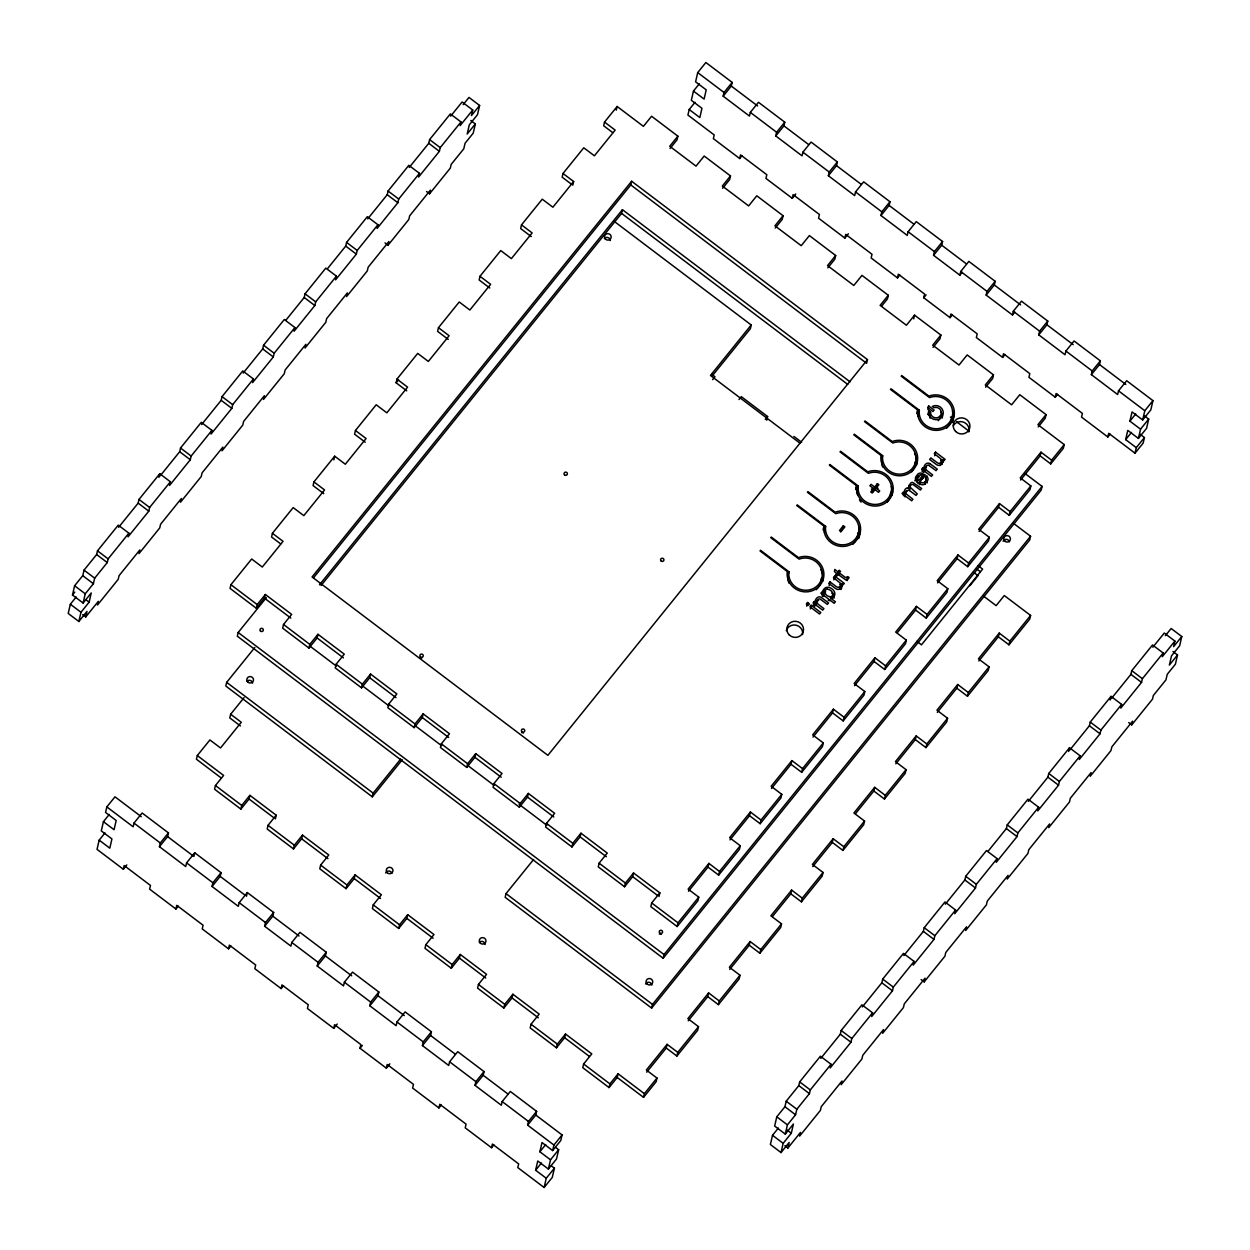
<?xml version="1.0" encoding="UTF-8"?>
<svg xmlns="http://www.w3.org/2000/svg" width="1250" height="1250" viewBox="0 0 1250 1250"><rect width="100%" height="100%" fill="white"/><g stroke="black" fill="none" stroke-linecap="round" stroke-linejoin="round"><path stroke-width="1.5" d="M833.906 598.25L833.969 597.906A4.875 4.672 13 0 0 833.672 595.781L833.359 595.078A7.562 7.266 13 0 0 831.812 593.172M76.172 597.016L70.344 604.234L68.219 613.453L78.844 621.5L86.984 611.406L85.719 616.953L82.672 614.656M78.844 621.5L80.984 612.266L89.125 602.172L91.25 592.953L83.109 603.031L72.484 595L74.609 585.766L82.75 575.672L84.031 570.141L96.641 554.531L97.484 550.844L118.25 525.141L128.875 533.172L128.031 536.859L148.781 511.156L149.641 507.469L170.391 481.766L159.766 473.734L139 499.438L138.156 503.125L118.625 527.312M83.109 603.031L85.234 593.797L93.391 583.719L94.672 578.172L107.266 562.562L108.125 558.875L128.875 533.172M158.906 477.422L159.766 473.734M170.391 481.766L169.547 485.453L190.297 459.75L191.156 456.062L211.906 430.359L201.281 422.328L180.516 448.031L179.672 451.719L160.141 475.906M104.984 832.922L99.172 840.141L97.031 849.359L123.328 869.25L126.828 864.922M109.25 814.469L103.422 821.672L101.297 830.906L111.922 838.937L109.797 848.172L99.172 840.141M141.281 816.687L114.984 796.812L106.844 806.906L105.562 812.438L116.188 820.484L114.062 829.719L103.422 821.672M211.906 430.359L211.063 434.047L231.813 408.344L232.672 404.656L253.422 378.969L242.781 370.922L222.031 396.625L221.188 400.312L201.641 424.5M123.328 869.25L124.188 865.562L150.484 885.453L149.641 889.141L175.922 909.031L178.25 906.156M175.922 909.031L176.781 905.344L203.078 925.234L202.234 928.922L228.531 948.812L229.375 945.125L255.687 965.016L254.828 968.703L281.125 988.594L281.984 984.906L308.281 1004.797L307.422 1008.484L333.719 1028.375L334.578 1024.688L360.875 1044.578L360.031 1048.266L386.328 1068.156L387.172 1064.469L413.469 1084.359L412.609 1088.047L438.922 1107.938L439.766 1104.25L466.062 1124.141L465.219 1127.828L491.516 1147.719L492.375 1144.031L518.672 1163.922L517.812 1167.609L544.125 1187.5L546.25 1178.266L535.625 1170.234L537.75 1161L548.375 1169.031L550.516 1159.812L539.875 1151.766L542.016 1142.531L552.641 1150.578L553.922 1145.031L527.625 1125.141L535.766 1115.047L536.625 1111.359L510.328 1091.469L502.172 1101.562L501.328 1105.25L475.016 1085.359L483.172 1075.266L484.031 1071.578L457.734 1051.688L449.578 1061.781L448.719 1065.469L422.422 1045.578L430.578 1035.484L431.422 1031.797L405.125 1011.906L396.984 1022L396.125 1025.688L369.828 1005.812L377.984 995.719L378.844 992.016L352.531 972.125L344.375 982.219L343.531 985.906L317.234 966.031L325.391 955.937L326.234 952.234L299.938 932.344L291.781 942.438L290.922 946.125L264.641 926.25L272.781 916.156L273.641 912.453L247.328 892.562L239.188 902.656L238.328 906.344L212.031 886.469L220.187 876.375L221.047 872.672L194.734 852.781L186.578 862.875L185.734 866.562L159.438 846.688L167.594 836.594L168.438 832.891L142.141 813L133.984 823.094L133.141 826.797L106.844 806.906M253.422 378.969L252.562 382.656L273.328 356.953L274.172 353.266L294.922 327.562L284.297 319.516L263.547 345.219L262.688 348.906L243.156 373.109M159.438 846.688L160.297 842.984L168.438 832.891M670.047 148.5L677.031 139.844L677.875 136.156L651.578 116.25L643.422 126.359L617.125 106.469L604.531 122.078L615.156 130.109L594.406 155.812L583.766 147.781L563.016 173.484L573.641 181.516L552.891 207.219L542.25 199.188L521.5 224.875L532.141 232.922L511.375 258.625L500.75 250.578L479.984 276.281L490.625 284.328L469.859 310.031L459.234 301.984L438.469 327.688L449.109 335.734L428.344 361.438L417.719 353.391L396.953 379.094L407.594 387.141L386.844 412.828L376.203 404.781L355.453 430.484L366.078 438.531L345.328 464.234L334.688 456.187L313.938 481.891L324.562 489.938L303.812 515.641L293.188 507.594L272.422 533.297L283.047 541.344L262.297 567.047L251.672 559L230.922 584.703L230.062 588.391L256.359 608.281L264.5 598.188L265.359 594.5L291.656 614.391L283.516 624.484L282.656 628.172L308.953 648.062L317.109 637.969L317.953 634.281L344.266 654.172L336.109 664.266L335.266 667.953L361.547 687.844L369.703 677.75L370.547 674.062L396.859 693.953L388.703 704.047L387.859 707.734L414.156 727.625L422.297 717.531L423.156 713.844L449.453 733.734L441.312 743.828L440.453 747.516L466.75 767.406L474.891 757.312L475.75 753.625L502.047 773.516L493.906 783.609L493.062 787.297L519.344 807.188L527.5 797.094L528.344 793.406L554.656 813.297L546.5 823.391L545.656 827.078L571.953 846.969L580.094 836.875L580.953 833.188L607.25 853.078L599.109 863.172L598.25 866.859L624.547 886.75L632.688 876.656L633.547 872.969L659.844 892.859L658.984 896.547M294.922 327.562L294.078 331.25L314.828 305.547L315.688 301.859L336.438 276.156L325.812 268.109L305.062 293.812L304.203 297.5L285.891 320.188M244.094 697.594L230.656 714.234L241.281 722.266L220.531 747.969L209.906 739.938L197.297 755.547L196.438 759.234L221.188 777.953M254.813 647.5L226.672 682.359L225.828 686.047L372.297 796.828L402.281 759.719M266.328 597.656L238.188 632.5L237.328 636.188L663.156 958.25L1041.219 490.109L1042.078 486.406L1024.984 473.484M194.734 852.781L193.891 856.469L167.594 836.594M230.656 714.234L229.797 717.922L240.438 725.969M272.422 533.297L271.562 537L280.688 543.891M197.297 755.547L223.594 775.438L215.438 785.531L214.578 789.219L240.891 809.109L249.047 799.016L249.891 795.328L276.188 815.203L275.328 818.906M256.359 608.281L257.203 604.594L265.359 594.5M336.438 276.156L335.594 279.844L356.344 254.141L357.203 250.453L377.953 224.75L367.328 216.703L346.578 242.406L345.719 246.094L327.406 268.781M212.031 886.469L212.891 882.766L221.047 872.672M313.938 481.891L313.078 485.594L323.719 493.625M240.891 809.109L241.734 805.422L249.891 795.328M377.953 224.75L377.109 228.437L397.859 202.734L398.703 199.047L419.469 173.344L408.844 165.312L388.078 191.016L387.234 194.703L367.703 218.891M333.844 459.891L334.688 456.187M385.016 242.906L388.047 245.203L388.906 241.516L368.156 267.203L367.297 270.906L346.547 296.609L347.391 292.906L326.641 318.609L325.781 322.312L305.031 348.016L305.891 344.312L285.125 370.016L284.281 373.719L263.516 399.422L264.375 395.719L243.609 421.422L242.766 425.125L222.016 450.812L222.859 447.125L202.109 472.828L201.25 476.516L180.5 502.219L181.344 498.531L160.594 524.234L159.734 527.922L138.984 553.625L139.828 549.938L119.078 575.641L118.219 579.328L97.469 605.031L98.312 601.344L85.719 616.953M246.484 896.25L247.328 892.562M355.453 430.484L354.594 434.188L365.234 442.219M276.188 815.203L268.031 825.313L267.188 829L293.484 848.891L301.641 838.797L302.484 835.109L328.781 854.984L320.641 865.094L319.781 868.781L346.078 888.672L354.234 878.578L355.094 874.891L381.391 894.766L373.234 904.875L372.375 908.562L398.688 928.453L406.844 918.359L407.688 914.672L433.984 934.547L425.828 944.656L424.984 948.344L451.281 968.234L459.438 958.141L460.281 954.453L486.578 974.328L478.422 984.438L477.578 988.125L503.875 1008.016L512.031 997.922L512.891 994.234L539.188 1014.109L531.031 1024.219L530.172 1027.906L556.484 1047.797L564.625 1037.703L565.484 1034.016L591.781 1053.891L583.625 1063.984L582.766 1067.688L609.062 1087.578L617.219 1077.469L618.078 1073.781L644.375 1093.672L643.531 1097.375L617.219 1077.469M308.953 648.062L309.812 644.375L317.953 634.281M419.469 173.344L418.609 177.031L439.375 151.328L440.219 147.641L460.984 121.938L450.359 113.906L429.594 139.609L428.75 143.297L409.203 167.484M426.531 191.5L429.562 193.797L430.422 190.109L409.656 215.812L408.812 219.5L388.047 245.203M264.641 926.25L265.484 922.547L273.641 912.453M406.734 390.828L396.109 382.781L396.953 379.094M460.984 121.938L460.125 125.625L472.734 110.031L462.109 101.984L450.641 116.172M293.484 848.891L294.344 845.203L302.484 835.109M472.734 110.031L471.453 115.562L479.609 105.469L468.984 97.422L463.156 104.641M470.797 120.484L475.344 123.937L473.219 133.156L465.062 143.266L463.781 148.797L451.172 164.406L450.328 168.094L429.562 193.797M479.609 105.469L477.469 114.703L469.328 124.797L467.188 134.031L475.344 123.937M438.469 327.688L437.625 331.375L448.25 339.422M361.547 687.844L362.406 684.156L370.547 674.062M317.234 966.031L318.078 962.328L326.234 952.234M479.984 276.281L479.141 279.969L489.766 288.016M346.078 888.672L346.938 884.984L355.094 874.891M372.297 796.828L373.156 793.141L400.734 759M521.5 224.875L520.656 228.562L531.281 236.609M414.156 727.625L415 723.938L423.156 713.844M369.828 1005.812L370.688 1002.109L378.844 992.016M563.016 173.484L562.156 177.172L571.266 184.062M398.688 928.453L399.531 924.766L407.688 914.672M572.781 185.203L573.641 181.516M604.531 122.078L603.672 125.766L612.781 132.656M616.281 110.156L617.125 106.469M466.75 767.406L467.609 763.719L475.75 753.625M422.422 1045.578L423.266 1041.891L431.422 1031.797M321.078 585.484L621.594 213.375L622.438 209.687L850.109 381.875M630.781 184.938L631.641 181.25L867.469 359.609L866.609 363.312L630.781 184.938L313.656 577.625M451.281 968.234L452.141 964.547L460.281 954.453M519.344 807.188L520.203 803.5L528.344 793.406M533.594 859.484L506.016 893.625L505.172 897.312L651.641 1008.094L1029.719 539.953L1030.562 536.266L1013.609 523.438M695.016 102.312L689.203 109.516L687.922 115.062L714.219 134.953L713.359 138.641L739.672 158.531L742 155.641M699.281 83.844L693.453 91.062L691.328 100.297L701.953 108.328L699.828 117.562L689.203 109.516M962.187 272.312L959.859 275.188L933.562 255.297L941.703 245.203L942.562 241.516L916.266 221.625L908.109 231.719L907.266 235.406L880.953 215.516L889.109 205.422L889.969 201.734L863.672 181.844L855.516 191.938L854.672 195.625L828.359 175.734L836.516 165.641L837.359 161.953L811.078 142.062L802.922 152.156L802.063 155.844L775.766 135.953L783.922 125.859L784.766 122.172L758.469 102.281L750.312 112.375L749.469 116.062L723.156 96.172L731.312 86.078L732.172 82.391L705.875 62.5L697.719 72.594L695.594 81.828L706.219 89.859L704.094 99.094L693.453 91.062M475.016 1085.359L475.875 1081.672L484.031 1071.578M503.875 1008.016L504.734 1004.328L512.891 994.234M723.156 96.172L724.016 92.484L732.172 82.391M571.953 846.969L572.797 843.281L580.953 833.188M677.875 136.156L669.734 146.25L696.016 166.141L704.172 156.031L730.484 175.938L729.625 179.625L722.641 188.281M739.672 158.531L740.516 154.844L766.812 174.719L765.953 178.422L792.266 198.312L795.75 193.984M527.625 1125.141L528.469 1121.453L536.625 1111.359M556.484 1047.797L557.328 1044.109L565.484 1034.016M775.766 135.953L776.609 132.266L784.766 122.172M551.359 1165.875L554.406 1168.172L552.266 1177.406L544.125 1187.5M555.625 1147.422L558.656 1149.719L556.531 1158.938L548.375 1169.031M535.766 1115.047L562.078 1134.938L560.797 1140.484L552.641 1150.578M614 221.203L751.219 324.984L750.375 328.688L712 376.188M624.547 886.75L625.406 883.062L633.547 872.969M730.484 175.938L722.328 186.031L748.625 205.906L756.781 195.812L783.078 215.719L782.219 219.406L775.234 228.062M792.266 198.312L793.109 194.625L819.406 214.5L818.562 218.203L844.859 238.094L848.359 233.766M609.062 1087.578L609.922 1083.875L618.078 1073.781M659.844 892.859L651.688 902.938L650.844 906.641L677.141 926.531L697.891 900.828L698.75 897.141L688.125 889.109L708.875 863.406L719.5 871.438L718.656 875.125L708.016 867.094L708.875 863.406M766.75 420.234L767.594 416.531L741.312 396.656L738.984 399.531M828.359 175.734L829.219 172.047L837.359 161.953M651.641 1008.094L652.5 1004.406L1030.562 536.266M663.156 958.25L664.016 954.562L1042.078 486.406M677.141 926.531L678 922.828L698.75 897.141M783.078 215.719L774.922 225.813L801.219 245.688L809.375 235.594L835.672 255.5L834.828 259.188L827.828 267.844M844.859 238.094L845.719 234.406L872.016 254.281L871.156 257.984L897.453 277.875L899.781 274.984M667.109 1044.328L666.25 1048.016L676.891 1056.062L677.734 1052.359L667.109 1044.328L646.344 1070.031L656.984 1078.062L656.125 1081.766L643.531 1097.375M788.906 571.75A16.781 16.094 13 0 0 806.234 590.266A16.781 16.094 13 0 0 821.859 570.938A16.781 16.094 13 0 0 799.094 559.125L770.75 537.688L771.25 537.047L798.453 557.625A18.453 17.703 13 0 1 823.484 570.609A18.453 17.703 13 0 1 806.312 591.875A18.453 17.703 13 0 1 787.25 571.516L760.047 550.938L760.547 550.297L788.906 571.75L788.047 575.438A16.781 16.094 13 0 0 788.953 583.156M880.953 215.516L881.812 211.828L889.969 201.734M708.625 992.922L707.766 996.609L718.406 1004.656L719.25 1000.953L708.625 992.922L687.859 1018.625L698.5 1026.656L697.641 1030.359L676.891 1056.062M750.391 812L749.531 815.688L760.172 823.719L761.016 820.031L750.391 812L729.625 837.703L740.266 845.734L739.406 849.422L718.656 875.125M823.078 529.781L823.938 526.078L796.734 505.516L797.234 504.875L825.594 526.328A16.781 16.094 13 0 0 842.922 544.844A16.781 16.094 13 0 0 858.547 525.5A16.781 16.094 13 0 0 835.781 513.703L807.422 492.266L807.938 491.625L835.141 512.203A18.453 17.703 13 0 1 860.172 525.188A18.453 17.703 13 0 1 843 546.453A18.453 17.703 13 0 1 823.938 526.078M806.719 606.219L807.578 602.516L809.422 603.906L808.188 605.438L806.344 604.047L807.578 602.516M825.594 526.328L824.734 530.016A16.781 16.094 13 0 0 824.594 532.516M810.328 608.938L811.172 605.25L820.781 612.5L819.547 614.031L809.953 606.766L811.172 605.25M813.328 605.203L814.188 601.516L815.547 602.547L814.688 606.234M835.672 255.5L827.531 265.594L853.813 285.469L861.969 275.375L888.281 295.266L887.422 298.969L881.594 306.172M822.5 596.469L823.344 592.781A4.656 4.469 13 0 1 823.125 590.828M897.453 277.875L898.312 274.188L924.609 294.062L923.75 297.766L950.062 317.656L952.391 314.766M829.172 585.594L830.016 581.906L835.344 585.922A28.156 27 13 0 0 836.188 586.547L837.312 587.203A2.188 2.109 13 0 0 839.484 586.844L839.641 586.719A3.359 3.219 13 0 0 840.609 584.609A2.688 2.578 13 0 0 840.156 583L833.453 577.656L834.688 576.125L844.297 583.391L843.188 584.766L841.766 583.688L841.156 589A4.172 4 13 0 1 841.094 589.516M843.359 525.75L839.5 530.531L841.016 531.688L844.891 526.891L843.359 525.75L840.578 531.828M750.125 941.516L749.281 945.219L759.906 953.25L760.766 949.562L750.125 941.516L729.375 967.219L740 975.266L739.156 978.953L718.406 1004.656M791.906 760.594L791.047 764.281L801.688 772.312L802.531 768.625L791.906 760.594L771.141 786.297L781.781 794.328L780.922 798.016L760.172 823.719M833.828 579.828L834.688 576.125M835.063 578.297L836.844 573.469L834.469 571.688L834.734 569.422L838.062 571.953L837.219 575.641L835.547 574.375M855.688 489.391L856.547 485.703L829.344 465.125L829.844 464.5L858.203 485.938A16.781 16.094 13 0 0 875.531 504.453A16.781 16.094 13 0 0 891.156 485.125A16.781 16.094 13 0 0 868.391 473.328L840.031 451.875L840.547 451.25L867.75 471.828A18.453 17.703 13 0 1 892.781 484.812A18.453 17.703 13 0 1 875.609 506.078A18.453 17.703 13 0 1 856.547 485.703M858.203 485.938L857.344 489.641A16.781 16.094 13 0 0 857.5 494.75M837.219 575.641L839.297 570.422L840.578 571.391L839.344 572.922L844.969 577.172A9.594 9.203 13 0 0 845.438 577.5L846.734 577.609M838.109 574.438L845.734 579.891A2.016 1.938 13 0 0 846.828 579.859A2.109 2.016 13 0 0 847.312 579.656L847.969 579.109A7.156 6.875 13 0 0 849.078 577.469L847.484 576.625L847.234 580.641M872.641 492.203L873.5 488.516L869.891 485.781L871.062 484.344L874.672 487.063L873.812 490.766L871.406 488.938M913.719 318.859L914.563 315.156L940.875 335.047L940.016 338.75L933.031 347.406M882.656 455.656A16.781 16.094 13 0 0 900 474.172A16.781 16.094 13 0 0 915.609 454.844A16.781 16.094 13 0 0 892.844 443.031L864.5 421.594L865 420.969L892.203 441.531A18.453 17.703 13 0 1 917.234 454.516A18.453 17.703 13 0 1 900.062 475.781A18.453 17.703 13 0 1 881 455.422L853.797 434.844L854.312 434.219L882.656 455.656L881.812 459.344A16.781 16.094 13 0 0 882.703 467.062M873.5 488.516L870.734 491.937L872.172 493.016L878.875 484.734L877.422 483.641L876.578 487.344L878.016 488.422M933.562 255.297L934.406 251.609L942.562 241.516M791.641 890.109L790.797 893.812L801.422 901.844L802.281 898.156L791.641 890.109L770.891 915.812L781.516 923.859L780.672 927.547L759.906 953.25M833.406 709.188L832.562 712.875L843.188 720.922L844.047 717.234L833.406 709.188L812.656 734.891L823.297 742.922L822.438 746.609L801.688 772.312M916.828 413.688L917.688 409.984L890.484 389.422L890.984 388.781L919.344 410.234A16.781 16.094 13 0 0 936.672 428.75A16.781 16.094 13 0 0 952.297 409.422A16.781 16.094 13 0 0 929.531 397.609L901.188 376.172L901.688 375.531L928.891 396.109A18.453 17.703 13 0 1 953.922 409.094A18.453 17.703 13 0 1 936.75 430.359A18.453 17.703 13 0 1 917.688 409.984M919.344 410.234L918.484 413.922A16.781 16.094 13 0 0 918.359 416.422M927.938 409.75L928.797 406.062L934.109 410.078L932.953 411.516L927.625 407.5L928.797 406.062M950.062 317.656L950.906 313.969L977.203 333.844L976.359 337.547L1002.641 357.422L1004.969 354.547M959.859 275.188L960.719 271.5L968.859 261.406L995.156 281.297L994.312 284.984L986.156 295.078L1012.453 314.969L1014.781 312.078M927.984 414.406L928.828 410.719L930.531 412A5.453 5.234 13 0 0 936.234 417.859A5.453 5.234 13 0 0 941.266 411.641A5.453 5.234 13 0 0 934.016 407.688L932.312 406.406A7.359 7.062 13 0 1 943.047 410.938A7.359 7.062 13 0 1 935.969 419.703A7.359 7.062 13 0 1 928.828 410.719M833.156 838.703L832.312 842.406L842.938 850.438L843.797 846.75L833.156 838.703L812.406 864.406L823.031 872.453L822.188 876.141L801.422 901.844M874.922 657.781L874.078 661.469L884.703 669.516L885.562 665.828L874.922 657.781L854.172 683.484L864.797 691.531L863.953 695.219L843.188 720.922M930.031 418.172A5.453 5.234 13 0 1 929.672 415.703L930.531 412M922.031 471.469L922.875 467.781L924.234 468.813L923.375 472.5M922 479.172L922.859 475.469L918.562 480.797A3.625 3.469 13 0 1 920.625 474.766M778.344 1128.078L772.516 1135.297L770.391 1144.516L781.016 1152.562L789.172 1142.469L787.891 1148.016L784.859 1145.719M820.797 1058.375L840.328 1034.188L841.188 1030.5L861.938 1004.797L872.563 1012.828L851.812 1038.531L850.953 1042.219L830.203 1067.922L831.047 1064.234L820.422 1056.203L799.672 1081.906L798.812 1085.594L786.219 1101.203L784.938 1106.734L776.781 1116.828L774.656 1126.062L785.281 1134.094L793.422 1124.016L791.297 1133.25L783.156 1143.328L781.016 1152.562M925.625 480.141L926.844 476.125L927.719 477.656A4.766 4.562 13 0 1 927.922 480.094L924.453 484.312A5.016 4.812 13 0 1 921.734 484.703L917.734 482.719L915.672 479.719A5.344 5.125 13 0 1 915.484 478.094A5.094 4.875 13 0 1 915.656 477.062L917.938 473.953A5 4.797 13 0 1 919.891 473.141A5.25 5.047 13 0 1 921 473.047L925.438 474.984L918.234 483.828M934.672 455.813L935.531 452.125L945.125 459.391L944.016 460.75L942.594 459.672L941.984 464.469M785.281 1134.094L787.422 1124.859L795.562 1114.781L796.844 1109.234L809.438 1093.625L810.297 1089.938L831.047 1064.234M874.672 787.312L873.812 791L884.453 799.047L885.297 795.359L874.672 787.312L853.922 813L864.547 821.047L863.688 824.734L842.938 850.438M916.438 606.375L915.594 610.062L926.219 618.109L927.078 614.422L916.438 606.375L895.688 632.078L906.312 640.125L905.469 643.812L884.703 669.516M986.156 295.078L987.016 291.391L995.156 281.297M940.875 335.047L932.719 345.156L959.016 365.031L967.172 354.938L993.469 374.828L992.625 378.531L985.625 387.188M916.188 735.906L915.328 739.594L925.953 747.641L926.812 743.953L916.188 735.906L895.422 761.609L906.062 769.656L905.203 773.344L884.453 799.047M957.953 554.969L957.109 558.656L967.734 566.703L968.578 563.016L957.953 554.969L937.203 580.672L947.828 588.719L946.969 592.406L926.219 618.109M1002.641 357.422L1003.5 353.734L1029.797 373.625L1028.953 377.328L1055.25 397.203L1057.578 394.328M1012.453 314.969L1013.297 311.266L1021.453 301.172L1047.766 321.078L1046.906 324.766L1038.75 334.859L1065.047 354.75L1065.906 351.047L1074.047 340.953L1100.359 360.859L1099.5 364.547L1091.359 374.641L1117.641 394.531L1118.5 390.828L1126.656 380.734L1152.953 400.641L1150.828 409.859L1142.672 419.953L1132.047 411.922L1129.906 421.156L1140.547 429.188L1138.406 438.422L1127.781 430.391L1125.656 439.609L1136.281 447.656L1135 453.188L1108.703 433.297L1107.844 436.984L1081.547 417.109L1082.406 413.406L1056.094 393.516L1055.25 397.203M872.563 1012.828L871.719 1016.516L892.469 990.812L893.328 987.125L914.078 961.422L903.453 953.391L882.703 979.094L881.844 982.781L862.312 1006.969M957.703 684.5L956.844 688.188L967.469 696.234L968.328 692.547L957.703 684.5L936.938 710.203L947.563 718.25L946.719 721.938L925.953 747.641M999.469 503.578L998.609 507.266L1009.234 515.312L1010.094 511.609L999.469 503.578L978.703 529.281L989.344 537.312L988.484 541.016L967.734 566.703M1038.75 334.859L1039.609 331.172L1047.766 321.078M914.078 961.422L913.234 965.109L933.984 939.406L934.844 935.719L955.594 910.031L944.969 901.984L924.219 927.688L923.359 931.375L903.828 955.562M993.469 374.828L985.312 384.938L1011.609 404.812L1019.766 394.719L1046.062 414.609L1045.203 418.297L1038.219 426.953M999.219 633.094L998.359 636.781L1008.984 644.828L1009.844 641.141L999.219 633.094L978.453 658.797L989.078 666.844L988.234 670.531L967.469 696.234M1040.984 452.172L1040.125 455.859L1050.75 463.906L1051.609 460.203L1040.984 452.172L1020.219 477.875L1030.844 485.906L1030 489.609L1009.234 515.312M921.141 979.578L924.188 981.875L925.031 978.188L904.281 1003.891L903.422 1007.578L882.672 1033.281L883.516 1029.594L862.766 1055.297L861.906 1058.984L841.156 1084.688L842 1081L821.25 1106.703L820.391 1110.391L799.641 1136.094L800.5 1132.406L787.891 1148.016M955.594 910.031L954.734 913.719L975.5 888.016L976.344 884.328L997.109 858.625L986.469 850.578L965.719 876.281L964.859 879.969L945.328 904.172M1046.062 414.609L1037.906 424.703L1064.219 444.594L1063.359 448.297L1050.75 463.906M983.766 596.281L996.141 605.641L1004.281 595.547L1030.594 615.438L1029.734 619.125L1008.984 644.828M1091.359 374.641L1092.203 370.953L1100.359 360.859M997.109 858.625L996.25 862.312L1017.016 836.609L1017.859 832.922L1038.625 807.219L1027.984 799.172L1007.234 824.875L1006.375 828.562L988.062 851.25M1038.625 807.219L1037.766 810.906L1058.531 785.203L1059.375 781.516L1080.141 755.812L1069.5 747.766L1048.75 773.469L1047.891 777.156L1028.359 801.359M1142.672 419.953L1144.797 410.734L1152.953 400.641M1068.656 751.453L1069.5 747.766M1139.875 434.109L1144.438 437.563L1143.156 443.094L1135 453.188M1144.141 415.656L1148.688 419.094L1146.562 428.328L1138.406 438.422M1080.141 755.812L1079.281 759.5L1100.031 733.797L1100.891 730.109L1121.641 704.406L1111.016 696.375L1090.25 722.078L1089.406 725.766L1069.875 749.953M1110.156 700.062L1111.016 696.375M1121.641 704.406L1120.797 708.094L1141.547 682.391L1142.406 678.703L1163.156 653L1152.531 644.969L1131.766 670.672L1130.922 674.359L1111.375 698.547M1128.703 722.562L1131.75 724.859L1132.594 721.172L1111.844 746.875L1110.984 750.562L1090.234 776.266L1091.078 772.578L1070.328 798.266L1069.484 801.969L1048.719 827.672L1049.578 823.969L1028.812 849.672L1027.969 853.375L1007.203 879.078L1008.062 875.375L987.297 901.078L986.453 904.781L965.688 930.484L966.547 926.781L945.781 952.484L944.938 956.188L924.188 981.875M1163.156 653L1162.297 656.688L1174.906 641.094L1164.281 633.047L1152.828 647.234M1174.906 641.094L1173.625 646.625L1181.781 636.531L1171.156 628.5L1165.328 635.703M1172.969 651.547L1177.516 655L1175.391 664.219L1167.234 674.328L1165.953 679.859L1153.359 695.469L1152.5 699.156L1131.75 724.859M1181.781 636.531L1179.656 645.766L1171.5 655.859L1169.359 665.094L1177.516 655M914.812 480.75L917.078 477.641A5 4.797 13 0 1 918.016 477.141M908.172 488.516L910.219 486.391M72.484 595L74.812 592.109M396.109 382.781L398.547 379.766M631.641 181.25L312.062 576.969L547.891 755.328L867.469 359.609M319.484 584.828L622.438 209.687M228.531 948.812L230.859 945.938M751.219 324.984L710.469 375.469L800.062 443.234M712.672 379.641L715 376.75L711.906 374.422M281.125 988.594L283.453 985.719M765.266 419.422L767.594 416.531M888.281 295.266L880.125 305.375L906.422 325.25L914.563 315.156M333.719 1028.375L337.219 1024.047M923.75 297.766L926.078 294.875M360.031 1048.266L362.359 1045.391M386.328 1068.156L389.812 1063.828M874.672 487.063L877.422 483.641M814.188 601.516L813.078 602.891L822.688 610.156L823.906 608.625L817.922 604.031L816.797 601.828A3.203 3.078 13 0 1 817.172 600.453A3.719 3.562 13 0 1 817.516 599.953A2.328 2.234 13 0 1 820.141 599.031L827.344 604.375L828.578 602.859L821.062 597.312A4 3.844 13 0 0 819.484 596.859A2.641 2.531 13 0 0 818.688 596.953L818.266 597.094A4.859 4.656 13 0 0 816.344 598.547L815.516 599.984A4.047 3.891 13 0 0 815.328 601.5L815.547 602.547M830.016 581.906L828.797 583.422L834.703 587.906A20.188 19.359 13 0 0 835.422 588.422L835.984 588.781A4.016 3.859 13 0 0 837.875 589.406A2.547 2.438 13 0 0 838.469 589.344L839.078 589.172A4.875 4.672 13 0 0 841.359 587.266L841.641 586.812A4.172 4 13 0 0 842 585.312L841.766 583.688M838.062 571.953L839.297 570.422M922.875 467.781L921.766 469.141L931.375 476.406L932.609 474.891L926.609 470.281L925.5 468.094A3.203 3.078 13 0 1 925.875 466.703A3.719 3.562 13 0 1 926.203 466.203A2.328 2.234 13 0 1 928.828 465.281M935.531 452.125L934.297 453.641L940.984 459A2.688 2.578 13 0 1 941.453 460.594A3.359 3.219 13 0 1 940.484 462.703L940.328 462.844A2.188 2.109 13 0 1 938.156 463.219L937.016 462.547A28.156 27 13 0 1 936.172 461.922L930.859 457.891L929.625 459.422L935.547 463.891A20.188 19.359 13 0 0 936.25 464.406L936.828 464.781A4.016 3.859 13 0 0 938.719 465.391A2.547 2.438 13 0 0 939.297 465.344L939.922 465.156A4.875 4.672 13 0 0 942.203 463.266L942.469 462.797A4.172 4 13 0 0 942.844 461.297L942.594 459.672M919.703 484.734L920.391 483.859M438.922 1107.938L441.25 1105.047M688.484 891.281L708.016 867.094M730 839.875L749.531 815.688M771.516 788.469L791.047 764.281M813.031 737.062L832.562 712.875M854.531 685.672L874.078 661.469M897.266 632.75L915.594 610.062M937.562 582.859L957.109 558.656M979.078 531.453L998.609 507.266M1020.594 480.047L1040.125 455.859M491.516 1147.719L493.844 1144.828M719.5 871.438L740.266 845.734M761.016 820.031L781.781 794.328M802.531 768.625L823.297 742.922M844.047 717.234L864.797 691.531M885.562 665.828L906.312 640.125M927.078 614.422L947.828 588.719M968.578 563.016L989.344 537.312M1010.094 511.609L1030.844 485.906M1051.609 460.203L1064.219 444.594M969.844 585.75L978 575.656L973.359 572.156M1107.844 436.984L1110.172 434.109M539.875 1151.766L545.703 1144.562M1129.906 421.156L1135.734 413.938M553.922 1145.031L562.078 1134.938M535.625 1170.234L541.438 1163.016M1125.656 439.609L1131.469 432.406M550.516 1159.812L558.656 1149.719M1140.547 429.188L1148.688 419.094M546.25 1178.266L554.406 1168.172M1136.281 447.656L1144.438 437.563M646.719 1072.203L666.25 1048.016M688.234 1020.797L707.766 996.609M729.734 969.406L749.281 945.219M772.484 916.484L790.797 893.812M812.766 866.594L832.312 842.406M855.5 813.672L873.812 791M895.797 763.797L915.328 739.594M937.312 712.391L956.844 688.188M978.828 660.984L998.359 636.781M644.375 1093.672L656.984 1078.062M677.734 1052.359L698.5 1026.656M719.25 1000.953L740 975.266M760.766 949.562L781.516 923.859M802.281 898.156L823.031 872.453M843.797 846.75L864.547 821.047M885.297 795.359L906.062 769.656M926.812 743.953L947.563 718.25M968.328 692.547L989.078 666.844M1009.844 641.141L1030.594 615.438M926.844 476.125L925.406 477.422L926.094 479.078A3.031 2.906 13 0 1 925.812 480.766L924.578 482.203A3.484 3.344 13 0 1 923.656 482.656A3.641 3.5 13 0 1 922.578 482.844L919.859 481.906M926.531 466.906L926.109 467.047A4.859 4.656 13 0 0 924.188 468.5L923.359 469.938A4.047 3.891 13 0 0 923.156 471.453L923.234 471.969M921.844 477.062L923.578 477.938M928.813 465.375L936.047 470.641L937.266 469.109L929.766 463.562M731.312 86.078L757.625 105.969M783.922 125.859L808.672 144.578M836.516 165.641L861.266 184.359M889.109 205.422L913.875 224.141M941.703 245.203L966.469 263.922M994.312 284.984L1020.609 304.875M1046.906 324.766L1073.203 344.656M1099.5 364.547L1125.797 384.438M697.719 72.594L724.016 92.484M750.312 112.375L776.609 132.266M802.922 152.156L829.219 172.047M855.516 191.938L881.812 211.828M908.109 231.719L934.406 251.609M960.719 271.5L987.016 291.391M1013.297 311.266L1039.609 331.172M1065.906 351.047L1092.203 370.953M1118.5 390.828L1144.797 410.734M950.391 417.062L953.484 419.406M956.594 421.766L969.031 431.172M928.078 414.484L929.672 415.703M621.594 213.375L847.719 384.406M940.672 460.359L943.078 462.172M429.594 139.609L440.219 147.641M1131.766 670.672L1142.406 678.703M428.75 143.297L439.375 151.328M1130.922 674.359L1141.547 682.391M876.109 488.156L879.703 490.875L878.547 492.328L874.938 489.594M978.016 565.625L982.625 569.109L921.484 644.828L916.859 641.328M977.156 569.312L980.234 571.641M793.906 436.422L801.641 442.281M388.078 191.016L398.703 199.047M1090.25 722.078L1100.891 730.109M387.234 194.703L397.859 202.734M1089.406 725.766L1100.031 733.797M838.438 574.125L839.406 574.844M839.844 584.359L842.234 586.172M840.906 587.375L841.797 588.047M823.344 592.781L822.047 591.781L820.875 593.234L834.156 603.281L835.391 601.766L830.641 598.172A4.25 4.078 13 0 0 832.328 597.812A3.875 3.719 13 0 0 833.641 596.875A4.984 4.781 13 0 0 834.766 594.562L834.812 594.203A4.875 4.672 13 0 0 834.531 592.094L834.203 591.391A7.562 7.266 13 0 0 832.672 589.484A8.484 8.141 13 0 0 829.141 587.438L828.016 587.281A4.641 4.453 13 0 0 824.5 588.5A5.672 5.453 13 0 0 823.828 589.266L823.328 590.156A3.375 3.234 13 0 0 823.156 590.828M346.578 242.406L357.203 250.453M1048.75 773.469L1059.375 781.516M345.719 246.094L356.344 254.141M1047.891 777.156L1058.531 785.203M305.062 293.812L315.688 301.859M1007.234 824.875L1017.859 832.922M304.203 297.5L314.828 305.547M1006.375 828.562L1017.016 836.609M263.547 345.219L274.172 353.266M965.719 876.281L976.344 884.328M262.688 348.906L273.328 356.953M964.859 879.969L975.5 888.016M222.031 396.625L232.672 404.656M924.219 927.688L934.844 935.719M221.188 400.312L231.813 408.344M923.359 931.375L933.984 939.406M180.516 448.031L191.156 456.062M882.703 979.094L893.328 987.125M179.672 451.719L190.297 459.75M881.844 982.781L892.469 990.812M139 499.438L149.641 507.469M841.188 1030.5L851.812 1038.531M264.5 598.188L290.812 618.094M317.109 637.969L343.406 657.875M369.703 677.75L396 697.656M422.297 717.531L448.609 737.438M474.891 757.312L501.203 777.219M527.5 797.094L553.797 817M580.094 836.875L606.391 856.766M632.688 876.656L657.438 895.375M138.156 503.125L148.781 511.156M840.328 1034.188L850.953 1042.219M230.922 584.703L257.203 604.594M283.516 624.484L309.812 644.375M336.109 664.266L362.406 684.156M388.703 704.047L415 723.938M441.312 743.828L467.609 763.719M493.906 783.609L520.203 803.5M546.5 823.391L572.797 843.281M599.109 863.172L625.406 883.062M651.688 902.938L678 922.828M309.922 646.109L336.25 666.016M362.578 685.922L388.906 705.844M415.234 725.75L441.563 745.672M467.891 765.578L494.219 785.5M519 804.234L546.875 825.328M238.188 632.5L664.016 954.562M97.484 550.844L108.125 558.875M799.672 1081.906L810.297 1089.938M96.641 554.531L107.266 562.562M798.812 1085.594L809.438 1093.625M84.031 570.141L94.672 578.172M786.219 1101.203L796.844 1109.234M226.672 682.359L373.156 793.141M506.016 893.625L652.5 1004.406M82.75 575.672L93.391 583.719M784.938 1106.734L795.562 1114.781M74.609 585.766L85.234 593.797M776.781 1116.828L787.422 1124.859M86.094 599.875L89.125 602.172M786.75 1129.797L791.297 1133.25M70.344 604.234L80.984 612.266M772.516 1135.297L783.156 1143.328M249.047 799.016L273.781 817.734M301.641 838.797L327.938 858.687M354.234 878.578L380.531 898.469M406.844 918.359L433.125 938.25M459.438 958.141L485.734 978.031M512.031 997.922L538.328 1017.812M564.625 1037.703L589.375 1056.422M215.438 785.531L241.734 805.422M268.031 825.313L294.344 845.203M320.641 865.094L346.938 884.984M373.234 904.875L399.531 924.766M425.828 944.656L452.141 964.547M478.422 984.438L504.734 1004.328M531.031 1024.219L557.328 1044.109M583.625 1063.984L609.922 1083.875M220.187 876.375L244.938 895.094M272.781 916.156L299.078 936.031M325.391 955.937L351.688 975.812M377.984 995.719L404.281 1015.594M430.578 1035.484L455.328 1054.203M483.172 1075.266L507.922 1093.984M133.984 823.094L160.297 842.984M186.578 862.875L212.891 882.766M239.188 902.656L265.484 922.547M291.781 942.438L318.078 962.328M344.375 982.219L370.688 1002.109M396.984 1022L423.266 1041.891M449.578 1061.781L475.875 1081.672M502.172 1101.562L528.469 1121.453M925.984 479.812L926.875 481.344A4.766 4.562 13 0 1 927.156 482.953M925 481.969L925.234 482.766A3.031 2.906 13 0 1 924.953 484.453M924.234 468.813L924.016 467.75A4.047 3.891 13 0 1 924.203 466.234L925.031 464.797A4.859 4.656 13 0 1 926.953 463.328L927.375 463.219A2.641 2.531 13 0 1 928.172 463.141A4 3.844 13 0 1 929.75 463.578M814.547 605.703L814.469 605.188A4.047 3.891 13 0 1 814.656 603.672L815.484 602.234A4.859 4.656 13 0 1 817.406 600.766L817.828 600.656A2.641 2.531 13 0 1 818.625 600.562M419.609 658.141A1.672 1.609 13 0 1 421.75 658.094M521.828 732.719A1.672 1.609 13 0 1 523.359 733.125M246.844 681.25A3.359 3.219 13 0 1 252.625 683.109M604.328 238.562A3.359 3.219 13 0 1 610.328 240.531M1003.125 541.281A3.359 3.219 13 0 1 1009.5 541.828M645.562 983.922A3.359 3.219 13 0 1 651.875 985.063M952.484 410.766A18.453 17.703 13 0 1 952.484 422.469M951.844 416.609A16.781 16.094 13 0 1 946.641 428.203M914.578 453.547A18.453 17.703 13 0 1 916.562 465.047M915.156 462.031A16.781 16.094 13 0 1 911.688 471.797M891.328 486.469A18.453 17.703 13 0 1 892.109 495.328M890.688 492.312A16.781 16.094 13 0 1 887.234 502.078M861.063 502.109A16.781 16.094 13 0 1 859.453 499.844M858.719 526.859A18.453 17.703 13 0 1 858.734 538.562M858.078 532.703A16.781 16.094 13 0 1 852.875 544.297M820.828 569.625A18.453 17.703 13 0 1 822.812 581.141M821.406 578.125A16.781 16.094 13 0 1 816.203 589.719M953.281 425.828A8.391 8.047 13 0 1 968.781 431.969M786.266 630.672A8.391 8.047 13 0 1 796.203 625.203A8.391 8.047 13 0 1 802.562 634.594M940.641 411.766A7.359 7.062 13 0 1 942.234 418.094M940.469 415.578A5.453 5.234 13 0 1 939.656 419.266M938.844 420.172A5.453 5.234 13 0 1 938.172 420.688M839.516 589.359A3.359 3.219 13 0 0 839.766 588.297A2.688 2.578 13 0 0 839.422 586.891M822.312 595.703A4.656 4.469 13 0 1 822.281 594.516A3.375 3.234 13 0 1 822.484 593.844M823.156 592.734A5.672 5.453 13 0 1 823.641 592.203A4.641 4.453 13 0 1 825.766 591.062M816.656 603.641A3.719 3.562 13 0 0 816.328 604.141A3.203 3.078 13 0 0 815.953 605.516M940.594 464.297A3.359 3.219 13 0 1 940.266 465.547M925.359 469.906A3.719 3.562 13 0 0 925.016 470.406A3.203 3.078 13 0 0 924.641 471.781M919.031 476.828A5.25 5.047 13 0 1 919.578 476.766M903.5 495.703A4.375 4.203 13 0 1 903.562 494.672A4.109 3.938 13 0 1 904.219 493.219A5.547 5.312 13 0 1 904.813 492.531L905.703 491.875A3.016 2.906 13 0 1 906.906 491.547M910.641 488.422A2.031 1.938 13 0 0 909.953 489.062A3.469 3.328 13 0 0 909.578 489.531L909.453 489.781A2.781 2.672 13 0 0 909.25 490.578M904.969 495.688A3.047 2.922 13 0 1 905.562 494.422M905.062 496.906A2.562 2.453 13 0 1 904.938 496.312M847.484 576.625A7.984 7.656 13 0 1 847 577.328M920.688 478.562A4 3.828 13 0 1 921.969 479.219M916.469 481.875A3.625 3.469 13 0 1 916.516 481.25M916.703 480.641A3.625 3.469 13 0 1 918.062 479M920.625 474.703A4 3.828 13 0 1 922.812 475.516M829.25 600.375A5.734 5.5 13 0 1 828.156 600.203M830.422 600.328A3.156 3.031 13 0 1 829.25 600.609M832.125 596.953A3.156 3.031 13 0 1 832.156 598.141M831.703 596.5A5.828 5.594 13 0 1 831.891 597.016M823.812 596.562A3.156 3.031 13 0 1 824.359 593.688M825.094 593.062A3.156 3.031 13 0 1 825.531 592.844M830.109 596.688A5.734 5.5 13 0 1 824.938 592.781M832.984 593.266A3.156 3.031 13 0 1 830.109 596.922M827.453 589.281A5.828 5.594 13 0 1 832.75 593.328M824.656 592.875A3.156 3.031 13 0 1 827.453 588.922M659.344 934.109A1.672 1.609 13 0 1 661.188 934.422M385.656 872.969A3.359 3.219 13 0 1 391.922 873.188M479.312 942.313A3.359 3.219 13 0 1 485.125 944.516M908.75 485.812L908.766 487.953A3.016 2.906 13 0 0 906.547 488.172L905.656 488.844A5.547 5.312 13 0 0 905.062 489.531A4.109 3.938 13 0 0 904.422 490.984A4.375 4.203 13 0 0 904.609 493.25L903.188 492.172L902.078 493.531L911.688 500.797L912.906 499.281L906.328 494A3.094 2.969 13 0 1 906.078 493.609A2.562 2.453 13 0 1 905.781 492.203A3.047 2.922 13 0 1 906.406 490.719L909.094 490.234L916.047 495.406L917.266 493.891L910.109 487.172A2.781 2.672 13 0 1 910.297 486.094L910.422 485.844A3.469 3.328 13 0 1 910.75 485.344A2.031 1.938 13 0 1 913.062 484.547L920.406 490L921.625 488.484L912.766 482.438A2.828 2.703 13 0 0 912.062 482.422A3 2.875 13 0 0 911.063 482.703L908.75 485.812M420.375 656.766A1.672 1.609 13 0 0 423.187 656.141A1.672 1.609 13 0 0 421.172 654.094A1.672 1.609 13 0 0 420.375 656.766M564.516 474.828A1.672 1.609 13 0 0 567.328 474.203A1.672 1.609 13 0 0 565.312 472.156A1.672 1.609 13 0 0 564.516 474.828M661.047 560.938A1.672 1.609 13 0 0 663.859 560.312A1.672 1.609 13 0 0 661.844 558.266A1.672 1.609 13 0 0 661.047 560.938M521.875 731.703A1.672 1.609 13 0 0 524.688 731.062A1.672 1.609 13 0 0 522.656 729.031A1.672 1.609 13 0 0 521.875 731.703M247.75 681.984A3.359 3.219 13 0 0 253.375 680.719A3.359 3.219 13 0 0 249.344 676.641A3.359 3.219 13 0 0 247.75 681.984M605.438 239.078A3.359 3.219 13 0 0 611.062 237.812A3.359 3.219 13 0 0 607.016 233.734A3.359 3.219 13 0 0 605.438 239.078M1004.688 541.031A3.359 3.219 13 0 0 1010.312 539.766A3.359 3.219 13 0 0 1006.266 535.688A3.359 3.219 13 0 0 1004.688 541.031M647 983.938A3.359 3.219 13 0 0 652.625 982.687A3.359 3.219 13 0 0 648.594 978.594A3.359 3.219 13 0 0 647 983.938M955.578 431.422A8.391 8.047 13 0 0 969.641 428.266A8.391 8.047 13 0 0 959.547 418.062A8.391 8.047 13 0 0 955.578 431.422M789.156 634.844A8.391 8.047 13 0 0 803.234 631.688A8.391 8.047 13 0 0 793.141 621.484A8.391 8.047 13 0 0 789.156 634.844M659.703 932.984A1.672 1.609 13 0 0 662.516 932.359A1.672 1.609 13 0 0 660.5 930.312A1.672 1.609 13 0 0 659.703 932.984M260.453 631.031A1.672 1.609 13 0 0 263.266 630.406A1.672 1.609 13 0 0 261.25 628.359A1.672 1.609 13 0 0 260.453 631.031M387.219 872.719A3.359 3.219 13 0 0 392.844 871.453A3.359 3.219 13 0 0 388.797 867.375A3.359 3.219 13 0 0 387.219 872.719M480.219 943.062A3.359 3.219 13 0 0 485.844 941.797A3.359 3.219 13 0 0 481.812 937.703A3.359 3.219 13 0 0 480.219 943.062"/></g></svg>
